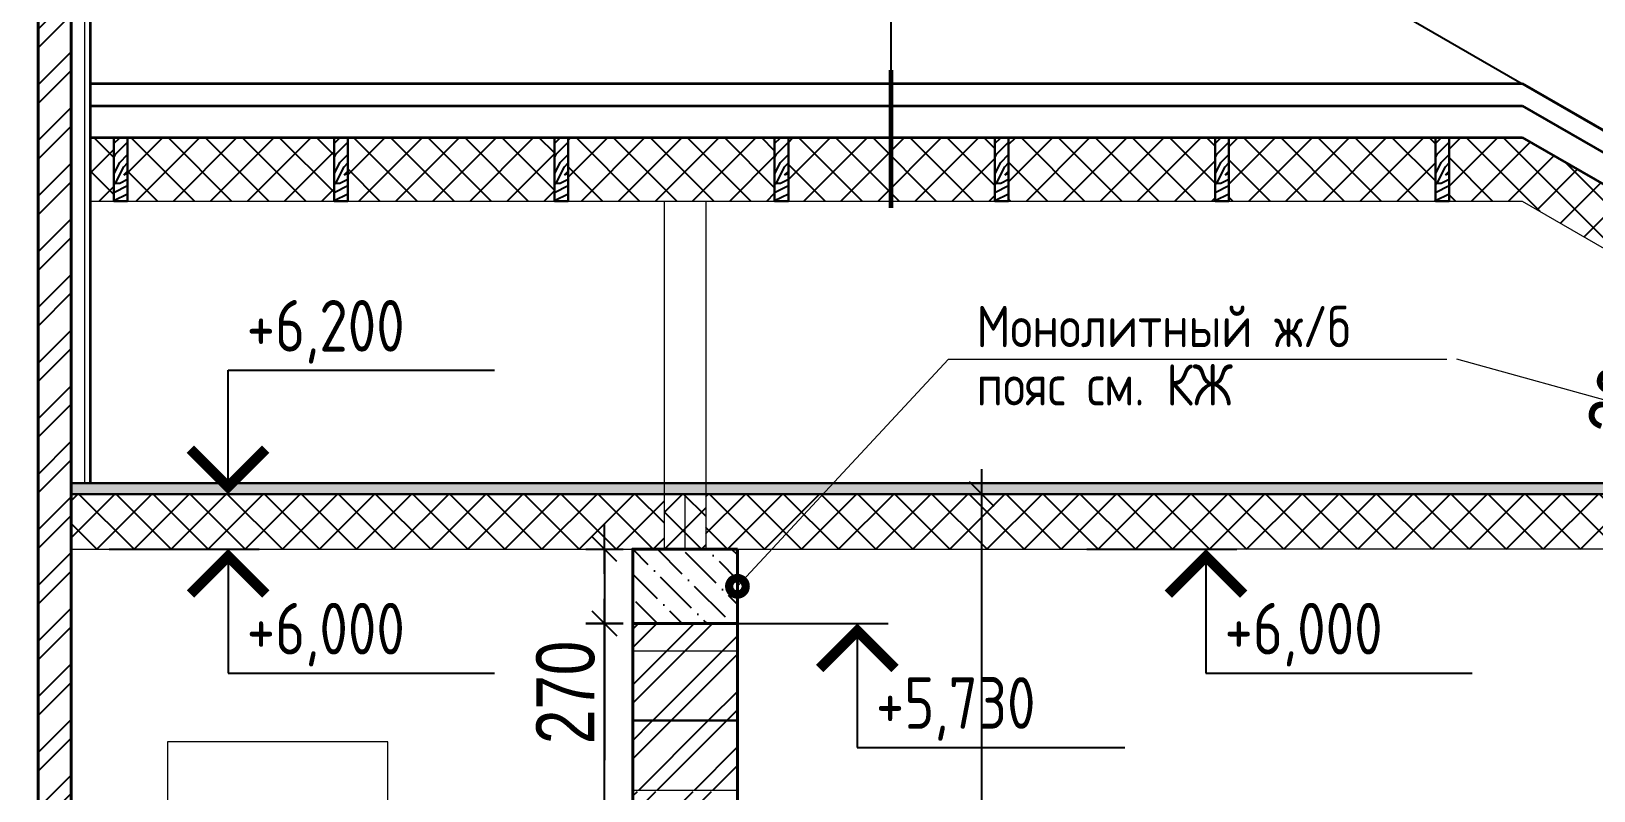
# Model space of a CAD drawing. Extents: x -12289450 to -10763036, y -7834513 to -6150123.
# Drawn here: x -11223507 to -11217832, y -7702598 to -7699840 of the extents above; entities that cross this region are included whole.
import ezdxf

# ---------------------------------------------------------------- set-up
doc = ezdxf.new("R2010")
doc.units = 0
doc.header["$LTSCALE"] = 25
doc.header["$PDMODE"] = 35
doc.layers.get('DefPoints').update_dxf_attribs({"color": 10, "lineweight": 30})
for name, color, linetype in [('005-РАЗМЕРЫ', 252, 'Continuous'), ('008-ШТРИХОВКА', 252, 'Continuous'), ('Крыши', 7, 'Continuous'), ('Примечания', 7, 'Continuous')]:
    doc.layers.add(name, color=color, linetype=linetype)
for name, color, linetype, lineweight in [('text', 1, 'Continuous', 15), ('Лестница', 15, 'Continuous', 13), ('СТЕНЫ', 5, 'Continuous', 40), ('тонк', 7, 'Continuous', 20), ('тонкий', 114, 'Continuous', 20)]:
    doc.layers.add(name, color=color, linetype=linetype, lineweight=lineweight)
doc.styles.add('GOST 2.304', font='cs_gost2304.shx')
doc.styles.add('SIMP701', font='simplex701.shx')
doc.styles.add('TXT0', font='txt', dxfattribs={"width": 0.8})
doc.dimstyles.new('Копия(5) РАЗМЕРЫ', dxfattribs={"dimscale": 30, "dimtxt": 7, "dimasz": 0.15, "dimexe": 0, "dimexo": 0, "dimgap": 1.2, "dimtad": 1, "dimdec": 0, "dimzin": 0, "dimdsep": 46, "dimtxsty": 'TXT0', "dimblk1": 'A8MITTA', "dimblk2": 'A8MITTA', "dimsah": 1, "dimcen": 2, "dimse1": 1, "dimse2": 1, "dimadec": 0, "dimazin": 0, "dimtp": 6, "dimtm": 6, "dimtfac": 1, "dimtdec": 0, "dimtofl": 0, "dimtmove": 0, "dimatfit": 3, "dimldrblk": 'A8MITTA', "dimfxl": 0, "dimtolj": 1, "dimtzin": 0, "dimarcsym": 0})

# ---------------------------------------------------------------- blocks, each defined once
blk = doc.blocks.new('A8MITTA', base_point=(3180, 3140))
for p, q in [((3180, 3155), (3180, 3125)), ((3170, 3130), (3190, 3150)), ((3160, 3140), (3200, 3140))]:
    blk.add_line(p, q)
blk = doc.blocks.new('*D79')
at = {"layer": '005-РАЗМЕРЫ', "color": 0, "lineweight": -2, "ltscale": 4, "transparency": 16777216}
blk.add_line((-11221424.6, -7704516.2), (-11221424.6, -7701995.2), dxfattribs=at)
at = {"layer": 'DefPoints', "color": 0, "ltscale": 4, "transparency": 16777216}
for p in [(-11221424.6, -7701990.7), (-11221321.8, -7701990.7), (-11221322.8, -7704520.7)]:
    blk.add_point(p, dxfattribs=at)
at = {"layer": '005-РАЗМЕРЫ', "color": 0, "lineweight": -2, "ltscale": 4, "transparency": 16777216, "xscale": 4.5, "yscale": 4.5, "zscale": 4.5}
for p, rotation in [((-11221424.6, -7701990.7), 90), ((-11221424.6, -7704520.7), 270)]:
    blk.add_blockref('A8MITTA', p, dxfattribs=dict(at, rotation=rotation))
at = {"layer": '005-РАЗМЕРЫ', "color": 0, "lineweight": 25, "ltscale": 4, "transparency": 16777216, "insert": (-11221565.6, -7703448.8), "char_height": 210, "attachment_point": 5, "rotation": 90, "style": 'TXT0'}
blk.add_mtext('\\A1;2530', dxfattribs=at)
blk = doc.blocks.new('*D69')
at = {"layer": '005-РАЗМЕРЫ', "color": 0, "lineweight": -2, "ltscale": 4, "transparency": 16777216}
for p, q in [((-11221424.6, -7701725.2), (-11221424.6, -7701986.2)), ((-11221424.6, -7701990.7), (-11221424.6, -7702487.2))]:
    blk.add_line(p, q, dxfattribs=at)
at = {"layer": 'DefPoints', "color": 0, "ltscale": 4, "transparency": 16777216}
for p in [(-11221424.6, -7701720.7), (-11221322.8, -7701720.7), (-11221321.8, -7701990.7)]:
    blk.add_point(p, dxfattribs=at)
at = {"layer": '005-РАЗМЕРЫ', "color": 0, "lineweight": -2, "ltscale": 4, "transparency": 16777216, "xscale": 4.5, "yscale": 4.5, "zscale": 4.5}
for p, rotation in [((-11221424.6, -7701720.7), 90), ((-11221424.6, -7701990.7), 270)]:
    blk.add_blockref('A8MITTA', p, dxfattribs=dict(at, rotation=rotation))
at = {"layer": '005-РАЗМЕРЫ', "color": 0, "lineweight": 25, "ltscale": 4, "transparency": 16777216, "insert": (-11221565.6, -7702241.2), "char_height": 210, "attachment_point": 5, "rotation": 90, "style": 'TXT0'}
blk.add_mtext('\\A1;270', dxfattribs=at)
blk = doc.blocks.new('*D77')
at = {"layer": '005-РАЗМЕРЫ', "color": 0, "lineweight": -2, "ltscale": 4, "transparency": 16777216}
blk.add_line((-11220054.4, -7704516.2), (-11220054.4, -7701525.2), dxfattribs=at)
at = {"layer": 'DefPoints', "color": 0, "ltscale": 4, "transparency": 16777216}
for p in [(-11220054.4, -7701520.7), (-11219859.7, -7701520.7), (-11219859.7, -7704520.7)]:
    blk.add_point(p, dxfattribs=at)
at = {"layer": '005-РАЗМЕРЫ', "color": 0, "lineweight": -2, "ltscale": 4, "transparency": 16777216, "xscale": 4.5, "yscale": 4.5, "zscale": 4.5}
for p, rotation in [((-11220054.4, -7701520.7), 90), ((-11220054.4, -7704520.7), 270)]:
    blk.add_blockref('A8MITTA', p, dxfattribs=dict(at, rotation=rotation))
at = {"layer": '005-РАЗМЕРЫ', "color": 0, "lineweight": 25, "ltscale": 4, "transparency": 16777216, "insert": (-11220195.4, -7702963.8), "char_height": 210, "attachment_point": 5, "rotation": 90, "style": 'TXT0'}
blk.add_mtext('\\A1;3000', dxfattribs=at)
blk = doc.blocks.new('*D95')
at = {"layer": '005-РАЗМЕРЫ', "color": 0, "lineweight": -2, "ltscale": 4, "transparency": 16777216}
blk.add_arc((-11216317.9, -7701480.7), 1298.4, 150.1986, 179.8014, dxfattribs=at)
at = {"layer": 'DefPoints', "color": 0, "ltscale": 4, "transparency": 16777216}
for p in [(-11218091.8, -7700456.5), (-11217538, -7701036.6), (-11223361.8, -7701480.7), (-11216931.8, -7701480.7), (-11215902.2, -7701720.7)]:
    blk.add_point(p, dxfattribs=at)
at = {"layer": '005-РАЗМЕРЫ', "color": 0, "lineweight": -2, "ltscale": 4, "transparency": 16777216, "xscale": 4.5, "yscale": 4.5, "zscale": 4.5}
for p, rotation in [((-11217442.4, -7700831.5), 60.09928494313303), ((-11217616.3, -7701480.7), 269.9007150612287)]:
    blk.add_blockref('A8MITTA', p, dxfattribs=dict(at, rotation=rotation))
at = {"layer": '005-РАЗМЕРЫ', "color": 0, "lineweight": 25, "ltscale": 4, "transparency": 16777216, "insert": (-11217717, -7701142.5), "char_height": 210, "attachment_point": 5, "rotation": 76.4106, "style": 'TXT0'}
blk.add_mtext('\\A1;30°', dxfattribs=at)

msp = doc.modelspace()

# ---------------------------------------------------------------- hatches: boundary and pattern name
at = {"layer": '008-ШТРИХОВКА', "lineweight": 25, "ltscale": 4}
h = msp.add_hatch(dxfattribs=at)
h.set_pattern_fill('ANSI32', color=256, scale=15, style=0)
h.set_pattern_definition([(45, (-11223841.81, -7707870.72), (-101.0279, 101.0279), []), (45, (-11223774.46, -7707870.72), (-101.0279, 101.0279), [])])
h.paths.add_polyline_path([(-11223481.8, -7704640.7), (-11223361.8, -7704640.7), (-11223361.8, -7698480.7), (-11223261.8, -7698480.7), (-11223261.8, -7698390.7), (-11223481.8, -7698390.7)])
h.paths.add_polyline_path([(-11223361.8, -7704820.5), (-11223481.8, -7704820.5), (-11223481.8, -7705120.7), (-11223361.8, -7705120.7)])
h.paths.add_polyline_path([(-11223741.8, -7704640.7), (-11223621.8, -7704640.7), (-11223621.8, -7698390.7), (-11223841.8, -7698390.7), (-11223841.8, -7698480.7), (-11223741.8, -7698480.7)])
h.paths.add_polyline_path([(-11223621.8, -7704820.5), (-11223741.8, -7704820.5), (-11223741.8, -7707870.7), (-11223361.8, -7707870.7), (-11223361.8, -7705260.7), (-11223621.8, -7705260.7)])
at = {"layer": '008-ШТРИХОВКА', "ltscale": 4}
h = msp.add_hatch(dxfattribs=at)
h.set_pattern_fill('ANSI37', color=256, scale=30, style=0)
h.set_pattern_definition([(45, (-11226521.82, -7701293.71), (-67.3519, 67.3519), []), (135, (-11226521.82, -7701293.71), (-67.3519, -67.3519), [])])
h.paths.add_polyline_path([(-11225071.8, -7700456.5), (-11224806.8, -7700456.5), (-11224806.8, -7700225.6), (-11225071.8, -7700225.6), (-11226521.8, -7701062.8), (-11226521.8, -7701293.7), (-11226431.8, -7701241.7), (-11226431.8, -7701215.7), (-11226386.7, -7701215.7)])
h.paths.add_polyline_path([(-11224006.8, -7700225.6), (-11224756.8, -7700225.6), (-11224756.8, -7700456.5), (-11224006.8, -7700456.5)])
h.paths.add_polyline_path([(-11223811.8, -7700225.6), (-11223956.8, -7700225.6), (-11223956.8, -7700456.5), (-11223811.8, -7700456.5)])
h.paths.add_polyline_path([(-11223206.8, -7700225.6), (-11223291.8, -7700225.6), (-11223291.8, -7700456.5), (-11223206.8, -7700456.5)])
h.paths.add_polyline_path([(-11222406.8, -7700225.6), (-11223156.8, -7700225.6), (-11223156.8, -7700456.5), (-11222406.8, -7700456.5)])
h.paths.add_polyline_path([(-11221606.8, -7700225.6), (-11222356.8, -7700225.6), (-11222356.8, -7700456.5), (-11221606.8, -7700456.5)])
h.paths.add_polyline_path([(-11220806.8, -7700225.6), (-11221556.8, -7700225.6), (-11221556.8, -7700456.5), (-11220806.8, -7700456.5)])
h.paths.add_polyline_path([(-11220383.6, -7700225.6), (-11220756.8, -7700225.6), (-11220756.8, -7700456.5), (-11220383.6, -7700456.5)])
h.paths.add_polyline_path([(-11220006.8, -7700225.6), (-11220383.6, -7700225.6), (-11220383.6, -7700456.5), (-11220006.8, -7700456.5)])
h.paths.add_polyline_path([(-11219206.8, -7700225.6), (-11219956.8, -7700225.6), (-11219956.8, -7700456.5), (-11219206.8, -7700456.5)])
h.paths.add_polyline_path([(-11218406.8, -7700225.6), (-11219156.8, -7700225.6), (-11219156.8, -7700456.5), (-11218406.8, -7700456.5)])
h.paths.add_polyline_path([(-11218091.8, -7700225.6), (-11218356.8, -7700225.6), (-11218356.8, -7700456.5), (-11218091.8, -7700456.5), (-11216776.9, -7701215.7), (-11216731.8, -7701215.7), (-11216731.8, -7701241.7), (-11216641.8, -7701293.7), (-11216641.8, -7701062.8)])
at = {"layer": '008-ШТРИХОВКА'}
h = msp.add_hatch(dxfattribs=at)
h.set_pattern_fill('WOODFACE', color=251, scale=300, style=0, pattern_type=2)
h.set_pattern_definition([(0, (450999.3, -593091.8), (300, 300), [15, -285]), (90, (451119.3, -592986.8), (-300, 300), [30, -270]), (45, (451059.3, -593016.8), (3e-14, 300), [21.21, -63.63, 21.21, -42.42, 148.5, -127.2940687]), (45, (450984.3, -593106.8), (3e-14, 300), [21.213, -42.426, 21.213, -339.4120686]), (45, (451089.3, -593076.8), (3e-14, 300), [21.213, -403.0510686]), (45, (451119.3, -593091.8), (3e-14, 300), [21.213, -403.0510686]), (45, (451074.3, -593061.8), (3e-14, 300), [21.213, -403.0510686]), (45, (451059.3, -593046.8), (3e-14, 300), [42.426, -381.8380686]), (45, (451134.3, -592821.8), (3e-14, 300), [42.426, -381.8380686]), (45, (451029.3, -593031.8), (3e-14, 300), [84.852, -339.4120686]), (45, (451014.3, -593016.8), (3e-14, 300), [84.852, -339.4120686]), (45, (451209.3, -592926.8), (3e-14, 300), [84.852, -339.4120686]), (45, (450999.3, -592986.8), (3e-14, 300), [63.6396, -360.6244686]), (45, (450939.3, -592941.8), (3e-14, 300), [63.6396, -360.6244686]), (45, (450969.3, -592971.8), (3e-14, 300), [63.6396, -360.6244686]), (45, (451164.3, -592881.8), (3e-14, 300), [106.06602, -318.1980486]), (45, (451134.3, -592866.8), (3e-14, 300), [106.06602, -318.1980486]), (45, (451164.3, -592941.8), (3e-14, 300), [148.492424, -275.7716445]), (26.5650512, (451029.29, -593061.81), (300, 1e-07), [33.541017, -637.279374]), (26.5650512, (451089.29, -592971.81), (300, 1e-07), [33.541017, -637.279374]), (26.5650512, (451074.29, -593001.81), (300, 1e-07), [33.541017, -637.279374]), (26.5650512, (451014.29, -593091.81), (300, 1e-07), [67.08204, -603.738353]), (26.5650512, (451074.29, -592956.81), (300, 1e-07), [100.623059, -570.197334]), (26.5650512, (451044.29, -592941.81), (300, 1e-07), [134.1640785, -536.6563146]), (26.5650512, (451014.29, -592926.81), (300, 1e-07), [134.1640785, -536.6563146]), (26.5650512, (450969.29, -592836.81), (300, 1e-07), [134.1640785, -536.6563146]), (26.5650512, (450969.29, -592866.81), (300, 1e-07), [167.7051, -503.115293]), (26.5650512, (450984.29, -592896.81), (300, 1e-07), [167.7051, -503.115293]), (63.4349488, (451089.29, -593016.81), (2e-08, 300), [33.541017, -637.279374]), (63.4349488, (451044.29, -593046.81), (2e-08, 300), [33.541017, -637.279374]), (63.4349488, (450999.29, -593091.81), (2e-08, 300), [67.08204, -603.738353]), (63.4349488, (451089.29, -593046.81), (2e-08, 300), [67.08204, -603.738353]), (63.4349488, (450969.29, -593106.81), (2e-08, 300), [100.623059, -570.197334]), (63.4349488, (450939.29, -593106.81), (2e-08, 300), [134.1640785, -536.6563146]), (63.4349488, (451209.29, -593091.81), (2e-08, 300), [134.1640785, -536.6563146]), (63.4349488, (451104.29, -593061.81), (2e-08, 300), [134.1640785, -536.6563146]), (63.4349488, (451164.29, -593091.81), (2e-08, 300), [167.7051, -503.115293]), (63.4349488, (451134.29, -593076.81), (2e-08, 300), [167.7051, -503.115293])])
h.paths.add_polyline_path([(-11223156.8, -7700456.5), (-11223156.8, -7700225.6), (-11223206.8, -7700225.6), (-11223206.8, -7700456.5)])
h = msp.add_hatch(dxfattribs=at)
h.set_pattern_fill('WOODFACE', color=251, scale=300, style=0, pattern_type=2)
h.set_pattern_definition([(0, (451799.3, -593091.8), (300, 300), [15, -285]), (90, (451919.3, -592986.8), (-300, 300), [30, -270]), (45, (451859.3, -593016.8), (3e-14, 300), [21.21, -63.63, 21.21, -42.42, 148.5, -127.2940687]), (45, (451784.3, -593106.8), (3e-14, 300), [21.213, -42.426, 21.213, -339.4120686]), (45, (451889.3, -593076.8), (3e-14, 300), [21.213, -403.0510686]), (45, (451919.3, -593091.8), (3e-14, 300), [21.213, -403.0510686]), (45, (451874.3, -593061.8), (3e-14, 300), [21.213, -403.0510686]), (45, (451859.3, -593046.8), (3e-14, 300), [42.426, -381.8380686]), (45, (451934.3, -592821.8), (3e-14, 300), [42.426, -381.8380686]), (45, (451829.3, -593031.8), (3e-14, 300), [84.852, -339.4120686]), (45, (451814.3, -593016.8), (3e-14, 300), [84.852, -339.4120686]), (45, (452009.3, -592926.8), (3e-14, 300), [84.852, -339.4120686]), (45, (451799.3, -592986.8), (3e-14, 300), [63.6396, -360.6244686]), (45, (451739.3, -592941.8), (3e-14, 300), [63.6396, -360.6244686]), (45, (451769.3, -592971.8), (3e-14, 300), [63.6396, -360.6244686]), (45, (451964.3, -592881.8), (3e-14, 300), [106.06602, -318.1980486]), (45, (451934.3, -592866.8), (3e-14, 300), [106.06602, -318.1980486]), (45, (451964.3, -592941.8), (3e-14, 300), [148.492424, -275.7716445]), (26.5650512, (451829.29, -593061.81), (300, 1e-07), [33.541017, -637.279374]), (26.5650512, (451889.29, -592971.81), (300, 1e-07), [33.541017, -637.279374]), (26.5650512, (451874.29, -593001.81), (300, 1e-07), [33.541017, -637.279374]), (26.5650512, (451814.29, -593091.81), (300, 1e-07), [67.08204, -603.738353]), (26.5650512, (451874.29, -592956.81), (300, 1e-07), [100.623059, -570.197334]), (26.5650512, (451844.29, -592941.81), (300, 1e-07), [134.1640785, -536.6563146]), (26.5650512, (451814.29, -592926.81), (300, 1e-07), [134.1640785, -536.6563146]), (26.5650512, (451769.29, -592836.81), (300, 1e-07), [134.1640785, -536.6563146]), (26.5650512, (451769.29, -592866.81), (300, 1e-07), [167.7051, -503.115293]), (26.5650512, (451784.29, -592896.81), (300, 1e-07), [167.7051, -503.115293]), (63.4349488, (451889.29, -593016.81), (2e-08, 300), [33.541017, -637.279374]), (63.4349488, (451844.29, -593046.81), (2e-08, 300), [33.541017, -637.279374]), (63.4349488, (451799.29, -593091.81), (2e-08, 300), [67.08204, -603.738353]), (63.4349488, (451889.29, -593046.81), (2e-08, 300), [67.08204, -603.738353]), (63.4349488, (451769.29, -593106.81), (2e-08, 300), [100.623059, -570.197334]), (63.4349488, (451739.29, -593106.81), (2e-08, 300), [134.1640785, -536.6563146]), (63.4349488, (452009.29, -593091.81), (2e-08, 300), [134.1640785, -536.6563146]), (63.4349488, (451904.29, -593061.81), (2e-08, 300), [134.1640785, -536.6563146]), (63.4349488, (451964.29, -593091.81), (2e-08, 300), [167.7051, -503.115293]), (63.4349488, (451934.29, -593076.81), (2e-08, 300), [167.7051, -503.115293])])
h.paths.add_polyline_path([(-11222356.8, -7700456.5), (-11222356.8, -7700225.6), (-11222406.8, -7700225.6), (-11222406.8, -7700456.5)])
h = msp.add_hatch(dxfattribs=at)
h.set_pattern_fill('WOODFACE', color=251, scale=300, style=0, pattern_type=2)
h.set_pattern_definition([(0, (452599.3, -593091.8), (300, 300), [15, -285]), (90, (452719.3, -592986.8), (-300, 300), [30, -270]), (45, (452659.3, -593016.8), (3e-14, 300), [21.21, -63.63, 21.21, -42.42, 148.5, -127.2940687]), (45, (452584.3, -593106.8), (3e-14, 300), [21.213, -42.426, 21.213, -339.4120686]), (45, (452689.3, -593076.8), (3e-14, 300), [21.213, -403.0510686]), (45, (452719.3, -593091.8), (3e-14, 300), [21.213, -403.0510686]), (45, (452674.3, -593061.8), (3e-14, 300), [21.213, -403.0510686]), (45, (452659.3, -593046.8), (3e-14, 300), [42.426, -381.8380686]), (45, (452734.3, -592821.8), (3e-14, 300), [42.426, -381.8380686]), (45, (452629.3, -593031.8), (3e-14, 300), [84.852, -339.4120686]), (45, (452614.3, -593016.8), (3e-14, 300), [84.852, -339.4120686]), (45, (452809.3, -592926.8), (3e-14, 300), [84.852, -339.4120686]), (45, (452599.3, -592986.8), (3e-14, 300), [63.6396, -360.6244686]), (45, (452539.3, -592941.8), (3e-14, 300), [63.6396, -360.6244686]), (45, (452569.3, -592971.8), (3e-14, 300), [63.6396, -360.6244686]), (45, (452764.3, -592881.8), (3e-14, 300), [106.06602, -318.1980486]), (45, (452734.3, -592866.8), (3e-14, 300), [106.06602, -318.1980486]), (45, (452764.3, -592941.8), (3e-14, 300), [148.492424, -275.7716445]), (26.5650512, (452629.29, -593061.81), (300, 1e-07), [33.541017, -637.279374]), (26.5650512, (452689.29, -592971.81), (300, 1e-07), [33.541017, -637.279374]), (26.5650512, (452674.29, -593001.81), (300, 1e-07), [33.541017, -637.279374]), (26.5650512, (452614.29, -593091.81), (300, 1e-07), [67.08204, -603.738353]), (26.5650512, (452674.29, -592956.81), (300, 1e-07), [100.623059, -570.197334]), (26.5650512, (452644.29, -592941.81), (300, 1e-07), [134.1640785, -536.6563146]), (26.5650512, (452614.29, -592926.81), (300, 1e-07), [134.1640785, -536.6563146]), (26.5650512, (452569.29, -592836.81), (300, 1e-07), [134.1640785, -536.6563146]), (26.5650512, (452569.29, -592866.81), (300, 1e-07), [167.7051, -503.115293]), (26.5650512, (452584.29, -592896.81), (300, 1e-07), [167.7051, -503.115293]), (63.4349488, (452689.29, -593016.81), (2e-08, 300), [33.541017, -637.279374]), (63.4349488, (452644.29, -593046.81), (2e-08, 300), [33.541017, -637.279374]), (63.4349488, (452599.29, -593091.81), (2e-08, 300), [67.08204, -603.738353]), (63.4349488, (452689.29, -593046.81), (2e-08, 300), [67.08204, -603.738353]), (63.4349488, (452569.29, -593106.81), (2e-08, 300), [100.623059, -570.197334]), (63.4349488, (452539.29, -593106.81), (2e-08, 300), [134.1640785, -536.6563146]), (63.4349488, (452809.29, -593091.81), (2e-08, 300), [134.1640785, -536.6563146]), (63.4349488, (452704.29, -593061.81), (2e-08, 300), [134.1640785, -536.6563146]), (63.4349488, (452764.29, -593091.81), (2e-08, 300), [167.7051, -503.115293]), (63.4349488, (452734.29, -593076.81), (2e-08, 300), [167.7051, -503.115293])])
h.paths.add_polyline_path([(-11221556.8, -7700456.5), (-11221556.8, -7700225.6), (-11221606.8, -7700225.6), (-11221606.8, -7700456.5)])
h = msp.add_hatch(dxfattribs=at)
h.set_pattern_fill('WOODFACE', color=251, scale=300, style=0, pattern_type=2)
h.set_pattern_definition([(0, (453399.3, -593091.8), (300, 300), [15, -285]), (90, (453519.3, -592986.8), (-300, 300), [30, -270]), (45, (453459.3, -593016.8), (3e-14, 300), [21.21, -63.63, 21.21, -42.42, 148.5, -127.2940687]), (45, (453384.3, -593106.8), (3e-14, 300), [21.213, -42.426, 21.213, -339.4120686]), (45, (453489.3, -593076.8), (3e-14, 300), [21.213, -403.0510686]), (45, (453519.3, -593091.8), (3e-14, 300), [21.213, -403.0510686]), (45, (453474.3, -593061.8), (3e-14, 300), [21.213, -403.0510686]), (45, (453459.3, -593046.8), (3e-14, 300), [42.426, -381.8380686]), (45, (453534.3, -592821.8), (3e-14, 300), [42.426, -381.8380686]), (45, (453429.3, -593031.8), (3e-14, 300), [84.852, -339.4120686]), (45, (453414.3, -593016.8), (3e-14, 300), [84.852, -339.4120686]), (45, (453609.3, -592926.8), (3e-14, 300), [84.852, -339.4120686]), (45, (453399.3, -592986.8), (3e-14, 300), [63.6396, -360.6244686]), (45, (453339.3, -592941.8), (3e-14, 300), [63.6396, -360.6244686]), (45, (453369.3, -592971.8), (3e-14, 300), [63.6396, -360.6244686]), (45, (453564.3, -592881.8), (3e-14, 300), [106.06602, -318.1980486]), (45, (453534.3, -592866.8), (3e-14, 300), [106.06602, -318.1980486]), (45, (453564.3, -592941.8), (3e-14, 300), [148.492424, -275.7716445]), (26.5650512, (453429.29, -593061.81), (300, 1e-07), [33.541017, -637.279374]), (26.5650512, (453489.29, -592971.81), (300, 1e-07), [33.541017, -637.279374]), (26.5650512, (453474.29, -593001.81), (300, 1e-07), [33.541017, -637.279374]), (26.5650512, (453414.29, -593091.81), (300, 1e-07), [67.08204, -603.738353]), (26.5650512, (453474.29, -592956.81), (300, 1e-07), [100.623059, -570.197334]), (26.5650512, (453444.29, -592941.81), (300, 1e-07), [134.1640785, -536.6563146]), (26.5650512, (453414.29, -592926.81), (300, 1e-07), [134.1640785, -536.6563146]), (26.5650512, (453369.29, -592836.81), (300, 1e-07), [134.1640785, -536.6563146]), (26.5650512, (453369.29, -592866.81), (300, 1e-07), [167.7051, -503.115293]), (26.5650512, (453384.29, -592896.81), (300, 1e-07), [167.7051, -503.115293]), (63.4349488, (453489.29, -593016.81), (2e-08, 300), [33.541017, -637.279374]), (63.4349488, (453444.29, -593046.81), (2e-08, 300), [33.541017, -637.279374]), (63.4349488, (453399.29, -593091.81), (2e-08, 300), [67.08204, -603.738353]), (63.4349488, (453489.29, -593046.81), (2e-08, 300), [67.08204, -603.738353]), (63.4349488, (453369.29, -593106.81), (2e-08, 300), [100.623059, -570.197334]), (63.4349488, (453339.29, -593106.81), (2e-08, 300), [134.1640785, -536.6563146]), (63.4349488, (453609.29, -593091.81), (2e-08, 300), [134.1640785, -536.6563146]), (63.4349488, (453504.29, -593061.81), (2e-08, 300), [134.1640785, -536.6563146]), (63.4349488, (453564.29, -593091.81), (2e-08, 300), [167.7051, -503.115293]), (63.4349488, (453534.29, -593076.81), (2e-08, 300), [167.7051, -503.115293])])
h.paths.add_polyline_path([(-11220756.8, -7700456.5), (-11220756.8, -7700225.6), (-11220806.8, -7700225.6), (-11220806.8, -7700456.5)])
h = msp.add_hatch(dxfattribs=at)
h.set_pattern_fill('WOODFACE', color=251, scale=300, style=0, pattern_type=2)
h.set_pattern_definition([(0, (454199.3, -593091.8), (300, 300), [15, -285]), (90, (454319.3, -592986.8), (-300, 300), [30, -270]), (45, (454259.3, -593016.8), (3e-14, 300), [21.21, -63.63, 21.21, -42.42, 148.5, -127.2940687]), (45, (454184.3, -593106.8), (3e-14, 300), [21.213, -42.426, 21.213, -339.4120686]), (45, (454289.3, -593076.8), (3e-14, 300), [21.213, -403.0510686]), (45, (454319.3, -593091.8), (3e-14, 300), [21.213, -403.0510686]), (45, (454274.3, -593061.8), (3e-14, 300), [21.213, -403.0510686]), (45, (454259.3, -593046.8), (3e-14, 300), [42.426, -381.8380686]), (45, (454334.3, -592821.8), (3e-14, 300), [42.426, -381.8380686]), (45, (454229.3, -593031.8), (3e-14, 300), [84.852, -339.4120686]), (45, (454214.3, -593016.8), (3e-14, 300), [84.852, -339.4120686]), (45, (454409.3, -592926.8), (3e-14, 300), [84.852, -339.4120686]), (45, (454199.3, -592986.8), (3e-14, 300), [63.6396, -360.6244686]), (45, (454139.3, -592941.8), (3e-14, 300), [63.6396, -360.6244686]), (45, (454169.3, -592971.8), (3e-14, 300), [63.6396, -360.6244686]), (45, (454364.3, -592881.8), (3e-14, 300), [106.06602, -318.1980486]), (45, (454334.3, -592866.8), (3e-14, 300), [106.06602, -318.1980486]), (45, (454364.3, -592941.8), (3e-14, 300), [148.492424, -275.7716445]), (26.5650512, (454229.29, -593061.81), (300, 1e-07), [33.541017, -637.279374]), (26.5650512, (454289.29, -592971.81), (300, 1e-07), [33.541017, -637.279374]), (26.5650512, (454274.29, -593001.81), (300, 1e-07), [33.541017, -637.279374]), (26.5650512, (454214.29, -593091.81), (300, 1e-07), [67.08204, -603.738353]), (26.5650512, (454274.29, -592956.81), (300, 1e-07), [100.623059, -570.197334]), (26.5650512, (454244.29, -592941.81), (300, 1e-07), [134.1640785, -536.6563146]), (26.5650512, (454214.29, -592926.81), (300, 1e-07), [134.1640785, -536.6563146]), (26.5650512, (454169.29, -592836.81), (300, 1e-07), [134.1640785, -536.6563146]), (26.5650512, (454169.29, -592866.81), (300, 1e-07), [167.7051, -503.115293]), (26.5650512, (454184.29, -592896.81), (300, 1e-07), [167.7051, -503.115293]), (63.4349488, (454289.29, -593016.81), (2e-08, 300), [33.541017, -637.279374]), (63.4349488, (454244.29, -593046.81), (2e-08, 300), [33.541017, -637.279374]), (63.4349488, (454199.29, -593091.81), (2e-08, 300), [67.08204, -603.738353]), (63.4349488, (454289.29, -593046.81), (2e-08, 300), [67.08204, -603.738353]), (63.4349488, (454169.29, -593106.81), (2e-08, 300), [100.623059, -570.197334]), (63.4349488, (454139.29, -593106.81), (2e-08, 300), [134.1640785, -536.6563146]), (63.4349488, (454409.29, -593091.81), (2e-08, 300), [134.1640785, -536.6563146]), (63.4349488, (454304.29, -593061.81), (2e-08, 300), [134.1640785, -536.6563146]), (63.4349488, (454364.29, -593091.81), (2e-08, 300), [167.7051, -503.115293]), (63.4349488, (454334.29, -593076.81), (2e-08, 300), [167.7051, -503.115293])])
h.paths.add_polyline_path([(-11219956.8, -7700456.5), (-11219956.8, -7700225.6), (-11220006.8, -7700225.6), (-11220006.8, -7700456.5)])
h = msp.add_hatch(dxfattribs=at)
h.set_pattern_fill('WOODFACE', color=251, scale=300, style=0, pattern_type=2)
h.set_pattern_definition([(0, (454999.3, -593091.8), (300, 300), [15, -285]), (90, (455119.3, -592986.8), (-300, 300), [30, -270]), (45, (455059.3, -593016.8), (3e-14, 300), [21.21, -63.63, 21.21, -42.42, 148.5, -127.2940687]), (45, (454984.3, -593106.8), (3e-14, 300), [21.213, -42.426, 21.213, -339.4120686]), (45, (455089.3, -593076.8), (3e-14, 300), [21.213, -403.0510686]), (45, (455119.3, -593091.8), (3e-14, 300), [21.213, -403.0510686]), (45, (455074.3, -593061.8), (3e-14, 300), [21.213, -403.0510686]), (45, (455059.3, -593046.8), (3e-14, 300), [42.426, -381.8380686]), (45, (455134.3, -592821.8), (3e-14, 300), [42.426, -381.8380686]), (45, (455029.3, -593031.8), (3e-14, 300), [84.852, -339.4120686]), (45, (455014.3, -593016.8), (3e-14, 300), [84.852, -339.4120686]), (45, (455209.3, -592926.8), (3e-14, 300), [84.852, -339.4120686]), (45, (454999.3, -592986.8), (3e-14, 300), [63.6396, -360.6244686]), (45, (454939.3, -592941.8), (3e-14, 300), [63.6396, -360.6244686]), (45, (454969.3, -592971.8), (3e-14, 300), [63.6396, -360.6244686]), (45, (455164.3, -592881.8), (3e-14, 300), [106.06602, -318.1980486]), (45, (455134.3, -592866.8), (3e-14, 300), [106.06602, -318.1980486]), (45, (455164.3, -592941.8), (3e-14, 300), [148.492424, -275.7716445]), (26.5650512, (455029.29, -593061.81), (300, 1e-07), [33.541017, -637.279374]), (26.5650512, (455089.29, -592971.81), (300, 1e-07), [33.541017, -637.279374]), (26.5650512, (455074.29, -593001.81), (300, 1e-07), [33.541017, -637.279374]), (26.5650512, (455014.29, -593091.81), (300, 1e-07), [67.08204, -603.738353]), (26.5650512, (455074.29, -592956.81), (300, 1e-07), [100.623059, -570.197334]), (26.5650512, (455044.29, -592941.81), (300, 1e-07), [134.1640785, -536.6563146]), (26.5650512, (455014.29, -592926.81), (300, 1e-07), [134.1640785, -536.6563146]), (26.5650512, (454969.29, -592836.81), (300, 1e-07), [134.1640785, -536.6563146]), (26.5650512, (454969.29, -592866.81), (300, 1e-07), [167.7051, -503.115293]), (26.5650512, (454984.29, -592896.81), (300, 1e-07), [167.7051, -503.115293]), (63.4349488, (455089.29, -593016.81), (2e-08, 300), [33.541017, -637.279374]), (63.4349488, (455044.29, -593046.81), (2e-08, 300), [33.541017, -637.279374]), (63.4349488, (454999.29, -593091.81), (2e-08, 300), [67.08204, -603.738353]), (63.4349488, (455089.29, -593046.81), (2e-08, 300), [67.08204, -603.738353]), (63.4349488, (454969.29, -593106.81), (2e-08, 300), [100.623059, -570.197334]), (63.4349488, (454939.29, -593106.81), (2e-08, 300), [134.1640785, -536.6563146]), (63.4349488, (455209.29, -593091.81), (2e-08, 300), [134.1640785, -536.6563146]), (63.4349488, (455104.29, -593061.81), (2e-08, 300), [134.1640785, -536.6563146]), (63.4349488, (455164.29, -593091.81), (2e-08, 300), [167.7051, -503.115293]), (63.4349488, (455134.29, -593076.81), (2e-08, 300), [167.7051, -503.115293])])
h.paths.add_polyline_path([(-11219156.8, -7700456.5), (-11219156.8, -7700225.6), (-11219206.8, -7700225.6), (-11219206.8, -7700456.5)])
h = msp.add_hatch(dxfattribs=at)
h.set_pattern_fill('WOODFACE', color=251, scale=300, style=0, pattern_type=2)
h.set_pattern_definition([(0, (455799.3, -593091.8), (300, 300), [15, -285]), (90, (455919.3, -592986.8), (-300, 300), [30, -270]), (45, (455859.3, -593016.8), (3e-14, 300), [21.21, -63.63, 21.21, -42.42, 148.5, -127.2940687]), (45, (455784.3, -593106.8), (3e-14, 300), [21.213, -42.426, 21.213, -339.4120686]), (45, (455889.3, -593076.8), (3e-14, 300), [21.213, -403.0510686]), (45, (455919.3, -593091.8), (3e-14, 300), [21.213, -403.0510686]), (45, (455874.3, -593061.8), (3e-14, 300), [21.213, -403.0510686]), (45, (455859.3, -593046.8), (3e-14, 300), [42.426, -381.8380686]), (45, (455934.3, -592821.8), (3e-14, 300), [42.426, -381.8380686]), (45, (455829.3, -593031.8), (3e-14, 300), [84.852, -339.4120686]), (45, (455814.3, -593016.8), (3e-14, 300), [84.852, -339.4120686]), (45, (456009.3, -592926.8), (3e-14, 300), [84.852, -339.4120686]), (45, (455799.3, -592986.8), (3e-14, 300), [63.6396, -360.6244686]), (45, (455739.3, -592941.8), (3e-14, 300), [63.6396, -360.6244686]), (45, (455769.3, -592971.8), (3e-14, 300), [63.6396, -360.6244686]), (45, (455964.3, -592881.8), (3e-14, 300), [106.06602, -318.1980486]), (45, (455934.3, -592866.8), (3e-14, 300), [106.06602, -318.1980486]), (45, (455964.3, -592941.8), (3e-14, 300), [148.492424, -275.7716445]), (26.5650512, (455829.29, -593061.81), (300, 1e-07), [33.541017, -637.279374]), (26.5650512, (455889.29, -592971.81), (300, 1e-07), [33.541017, -637.279374]), (26.5650512, (455874.29, -593001.81), (300, 1e-07), [33.541017, -637.279374]), (26.5650512, (455814.29, -593091.81), (300, 1e-07), [67.08204, -603.738353]), (26.5650512, (455874.29, -592956.81), (300, 1e-07), [100.623059, -570.197334]), (26.5650512, (455844.29, -592941.81), (300, 1e-07), [134.1640785, -536.6563146]), (26.5650512, (455814.29, -592926.81), (300, 1e-07), [134.1640785, -536.6563146]), (26.5650512, (455769.29, -592836.81), (300, 1e-07), [134.1640785, -536.6563146]), (26.5650512, (455769.29, -592866.81), (300, 1e-07), [167.7051, -503.115293]), (26.5650512, (455784.29, -592896.81), (300, 1e-07), [167.7051, -503.115293]), (63.4349488, (455889.29, -593016.81), (2e-08, 300), [33.541017, -637.279374]), (63.4349488, (455844.29, -593046.81), (2e-08, 300), [33.541017, -637.279374]), (63.4349488, (455799.29, -593091.81), (2e-08, 300), [67.08204, -603.738353]), (63.4349488, (455889.29, -593046.81), (2e-08, 300), [67.08204, -603.738353]), (63.4349488, (455769.29, -593106.81), (2e-08, 300), [100.623059, -570.197334]), (63.4349488, (455739.29, -593106.81), (2e-08, 300), [134.1640785, -536.6563146]), (63.4349488, (456009.29, -593091.81), (2e-08, 300), [134.1640785, -536.6563146]), (63.4349488, (455904.29, -593061.81), (2e-08, 300), [134.1640785, -536.6563146]), (63.4349488, (455964.29, -593091.81), (2e-08, 300), [167.7051, -503.115293]), (63.4349488, (455934.29, -593076.81), (2e-08, 300), [167.7051, -503.115293])])
h.paths.add_polyline_path([(-11218356.8, -7700456.5), (-11218356.8, -7700225.6), (-11218406.8, -7700225.6), (-11218406.8, -7700456.5)])
h = msp.add_hatch(dxfattribs=at)
h.set_pattern_fill('WOODFACE', color=251, scale=300, style=0, pattern_type=2)
h.set_pattern_definition([(0, (-11226170.7, -7701705.72), (300, 300), [15, -285]), (90, (-11226050.7, -7701600.72), (-300, 300), [30, -270]), (45, (-11226110.7, -7701630.72), (3e-14, 300), [21.21, -63.63, 21.21, -42.42, 148.5, -127.294]), (45, (-11226185.7, -7701720.72), (3e-14, 300), [21.213, -42.426, 21.213, -339.412]), (45, (-11226080.7, -7701690.72), (3e-14, 300), [21.213, -403.051]), (45, (-11226050.7, -7701705.72), (3e-14, 300), [21.213, -403.051]), (45, (-11226095.7, -7701675.72), (3e-14, 300), [21.213, -403.051]), (45, (-11226110.7, -7701660.72), (3e-14, 300), [42.426, -381.838]), (45, (-11226035.7, -7701435.72), (3e-14, 300), [42.426, -381.838]), (45, (-11226140.7, -7701645.72), (3e-14, 300), [84.852, -339.412]), (45, (-11226155.7, -7701630.72), (3e-14, 300), [84.852, -339.412]), (45, (-11225960.7, -7701540.72), (3e-14, 300), [84.852, -339.412]), (45, (-11226170.7, -7701600.72), (3e-14, 300), [63.64, -360.6245]), (45, (-11226230.7, -7701555.72), (3e-14, 300), [63.64, -360.6245]), (45, (-11226200.7, -7701585.72), (3e-14, 300), [63.64, -360.6245]), (45, (-11226005.7, -7701495.72), (3e-14, 300), [106.066, -318.198]), (45, (-11226035.7, -7701480.72), (3e-14, 300), [106.066, -318.198]), (45, (-11226005.7, -7701555.72), (3e-14, 300), [148.492, -275.772]), (26.565, (-11226140.7, -7701675.72), (300, 1e-07), [33.541, -637.279]), (26.565, (-11226080.7, -7701585.72), (300, 1e-07), [33.541, -637.279]), (26.565, (-11226095.7, -7701615.72), (300, 1e-07), [33.541, -637.279]), (26.565, (-11226155.7, -7701705.72), (300, 1e-07), [67.082, -603.738]), (26.565, (-11226095.7, -7701570.72), (300, 1e-07), [100.623, -570.197]), (26.565, (-11226125.7, -7701555.72), (300, 1e-07), [134.164, -536.656]), (26.565, (-11226155.7, -7701540.72), (300, 1e-07), [134.164, -536.656]), (26.565, (-11226200.7, -7701450.72), (300, 1e-07), [134.164, -536.656]), (26.565, (-11226200.7, -7701480.72), (300, 1e-07), [167.705, -503.115]), (26.565, (-11226185.7, -7701510.72), (300, 1e-07), [167.705, -503.115]), (63.435, (-11226080.7, -7701630.72), (2e-08, 300), [33.541, -637.279]), (63.435, (-11226125.7, -7701660.72), (2e-08, 300), [33.541, -637.279]), (63.435, (-11226170.7, -7701705.72), (2e-08, 300), [67.082, -603.738]), (63.435, (-11226080.7, -7701660.72), (2e-08, 300), [67.082, -603.738]), (63.435, (-11226200.7, -7701720.72), (2e-08, 300), [100.623, -570.197]), (63.435, (-11226230.7, -7701720.72), (2e-08, 300), [134.164, -536.656]), (63.435, (-11225960.7, -7701705.72), (2e-08, 300), [134.164, -536.656]), (63.435, (-11226065.7, -7701675.72), (2e-08, 300), [134.164, -536.656]), (63.435, (-11226005.7, -7701705.72), (2e-08, 300), [167.705, -503.115]), (63.435, (-11226035.7, -7701690.72), (2e-08, 300), [167.705, -503.115])])
h.paths.add_polyline_path([(-11221361.8, -7701520.9), (-11221411.8, -7701520.9), (-11221419.7, -7701520.7), (-11221369.7, -7701520.7)], flags=16)
h.paths.add_polyline_path([(-11223741.8, -7701520.9), (-11223741.8, -7701480.7), (-11226230.7, -7701480.7), (-11226230.7, -7701520.9)])
h.paths.add_polyline_path([(-11223361.8, -7701480.7), (-11223361.8, -7701520.9), (-11216931.8, -7701520.9), (-11216931.8, -7701480.8)])
at = {"layer": '008-ШТРИХОВКА', "ltscale": 4}
h = msp.add_hatch(dxfattribs=at)
h.set_pattern_fill('ANSI37', color=256, scale=30, style=0)
h.set_pattern_definition([(45, (-11226231.81, -7701720.72), (-67.3519, 67.3519), []), (135, (-11226231.81, -7701720.72), (-67.3519, -67.3519), [])])
h.paths.add_polyline_path([(-11223741.8, -7701520.7), (-11226231.8, -7701520.7), (-11226231.8, -7701720.7), (-11223741.8, -7701720.7)])
h.paths.add_polyline_path([(-11221206.8, -7701520.7), (-11223361.8, -7701520.7), (-11223361.8, -7701720.7), (-11221321.8, -7701720.7), (-11221321.8, -7701720.7), (-11221206.8, -7701720.7)])
h.paths.add_polyline_path([(-11216931.8, -7701520.7), (-11221056.8, -7701520.7), (-11221056.8, -7701720.7), (-11220941.8, -7701720.7), (-11220941.8, -7701720.7), (-11219631.8, -7701720.7), (-11216931.8, -7701720.7)])
h = msp.add_hatch(dxfattribs=at)
h.set_pattern_fill('ANSI37', color=256, scale=30, style=0)
h.set_pattern_definition([(45, (-11221206.81, -7701720.72), (-67.352, 67.352), []), (135, (-11221206.81, -7701720.72), (-67.352, -67.352), [])])
h.paths.add_polyline_path([(-11221206.8, -7701720.7), (-11221131.8, -7701720.7), (-11221131.8, -7701520.7), (-11221206.8, -7701520.7)])
h.paths.add_polyline_path([(-11221131.8, -7701720.7), (-11221056.8, -7701720.7), (-11221056.8, -7701520.7), (-11221131.8, -7701520.7)])
h = msp.add_hatch(dxfattribs=at)
h.set_pattern_fill('ANSI36', color=256, scale=20, angle=90, style=0)
h.set_pattern_definition([(135, (-11221321.82, -7701990.723), (-123.4785, 33.676), [158.75, -31.75, 0, -31.75])])
h.paths.add_polyline_path([(-11220941.8, -7701720.7), (-11220941.8, -7701990.7), (-11221321.8, -7701990.7), (-11221321.8, -7701720.7)])
at = {"layer": '008-ШТРИХОВКА', "lineweight": 25, "ltscale": 4}
h = msp.add_hatch(dxfattribs=at)
h.set_pattern_fill('ANSI32', color=256, scale=15, style=0)
h.set_pattern_definition([(45, (-11221321.81, -7707870.72), (-101.028, 101.028), []), (45, (-11221254.46, -7707870.72), (-101.028, 101.028), [])])
h.paths.add_polyline_path([(-11220941.8, -7702090.7), (-11220941.8, -7701990.7), (-11221321.8, -7701990.7), (-11221321.8, -7702090.7)])
h.paths.add_polyline_path([(-11220941.8, -7702340.7), (-11220941.8, -7702090.7), (-11221321.8, -7702090.7), (-11221321.8, -7702340.7)])
h.paths.add_polyline_path([(-11220941.8, -7702595.7), (-11220941.8, -7702345.7), (-11221321.8, -7702345.7), (-11221321.8, -7702595.7)])
h.paths.add_polyline_path([(-11220941.8, -7702850.7), (-11220941.8, -7702600.7), (-11221321.8, -7702600.7), (-11221321.8, -7702850.7)])
h.paths.add_polyline_path([(-11221321.8, -7702855.7), (-11221321.8, -7703105.7), (-11220941.8, -7703105.7), (-11220941.8, -7702855.7)])
h.paths.add_polyline_path([(-11220941.8, -7703360.7), (-11220941.8, -7703110.7), (-11221321.8, -7703110.7), (-11221321.8, -7703360.7)])
h.paths.add_polyline_path([(-11220941.8, -7703615.7), (-11220941.8, -7703365.7), (-11221321.8, -7703365.7), (-11221321.8, -7703615.7)])
h.paths.add_polyline_path([(-11220941.8, -7703870.7), (-11220941.8, -7703620.7), (-11221321.8, -7703620.7), (-11221321.8, -7703870.7)])
h.paths.add_polyline_path([(-11221321.8, -7703875.7), (-11221321.8, -7704125.7), (-11220941.8, -7704125.7), (-11220941.8, -7703875.7)])
h.paths.add_polyline_path([(-11221321.8, -7704130.7), (-11221321.8, -7704380.7), (-11220941.8, -7704380.7), (-11220941.8, -7704130.7)])
h.paths.add_polyline_path([(-11221321.8, -7704385.7), (-11221321.8, -7704635.7), (-11220941.8, -7704635.7), (-11220941.8, -7704385.7)])
h.paths.add_polyline_path([(-11221321.8, -7705065.7), (-11221321.8, -7705315.7), (-11220941.8, -7705315.7), (-11220941.8, -7705065.7)])
h.paths.add_polyline_path([(-11221321.8, -7705570.7), (-11220941.8, -7705570.7), (-11220941.8, -7705320.7), (-11221321.8, -7705320.7)])
h.paths.add_polyline_path([(-11221321.8, -7705825.7), (-11220941.8, -7705825.7), (-11220941.8, -7705575.7), (-11221321.8, -7705575.7)])
h.paths.add_polyline_path([(-11220941.8, -7706080.7), (-11220941.8, -7705830.7), (-11221321.8, -7705830.7), (-11221321.8, -7706080.7)])
h.paths.add_polyline_path([(-11220941.8, -7706335.7), (-11220941.8, -7706085.7), (-11221321.8, -7706085.7), (-11221321.8, -7706335.7)])
h.paths.add_polyline_path([(-11221321.8, -7706340.7), (-11221321.8, -7706590.7), (-11220941.8, -7706590.7), (-11220941.8, -7706340.7)])
h.paths.add_polyline_path([(-11221321.8, -7706595.7), (-11221321.8, -7706845.7), (-11220941.8, -7706845.7), (-11220941.8, -7706595.7)])
h.paths.add_polyline_path([(-11221321.8, -7706850.7), (-11221321.8, -7707100.7), (-11220941.8, -7707100.7), (-11220941.8, -7706850.7)])
h.paths.add_polyline_path([(-11221321.8, -7707105.7), (-11221321.8, -7707355.7), (-11220941.8, -7707355.7), (-11220941.8, -7707105.7)])
h.paths.add_polyline_path([(-11221321.8, -7707360.7), (-11221321.8, -7707610.7), (-11220941.8, -7707610.7), (-11220941.8, -7707360.7)])
h.paths.add_polyline_path([(-11221321.8, -7707610.7), (-11221321.8, -7707870.7), (-11220941.8, -7707870.7), (-11220941.8, -7707610.7)])

# ---------------------------------------------------------------- linework, layer by layer
at = {"lineweight": 25, "ltscale": 20, "const_width": 60}
msp.add_lwpolyline([(-11220926.8, -7701855.7, -1), (-11220956.8, -7701855.7, -1)], format="xyb", close=True, dxfattribs=at)
at = {"layer": '008-ШТРИХОВКА', "color": 116, "lineweight": 60, "ltscale": 3}
msp.add_lwpolyline([(-11220383.6, -7700481.5), (-11220383.6, -7699980.5)], dxfattribs=at)
at = {"layer": 'Крыши', "lineweight": 35, "ltscale": 3}
for p, q in [((-11218091.8, -7700029.3), (-11215681.8, -7701420.7)), ((-11218091.8, -7700110.1), (-11215681.8, -7701501.5)), ((-11218091.8, -7700225.6), (-11215731.8, -7701588.2))]:
    msp.add_line(p, q, dxfattribs=at)
at = {"layer": 'Крыши', "lineweight": 18, "ltscale": 3}
msp.add_line((-11218091.8, -7700456.5), (-11215902.2, -7701720.7), dxfattribs=at)
at = {"layer": 'Крыши', "lineweight": 25, "ltscale": 3}
msp.add_lwpolyline([(-11221581.8, -7698014.4), (-11215681.8, -7701420.7)], dxfattribs=at)
at = {"layer": 'Крыши', "lineweight": 9, "ltscale": 3}
msp.add_lwpolyline([(-11223311.8, -7701480.7), (-11223311.8, -7698960.7)], dxfattribs=at)
at = {"layer": 'Крыши', "lineweight": 35, "ltscale": 3}
for points in [[(-11223291.8, -7701480.7), (-11223291.8, -7698980.7)], [(-11223291.8, -7700029.3), (-11218091.8, -7700029.3)], [(-11223291.8, -7700110.1), (-11218091.8, -7700110.1)], [(-11223291.8, -7700225.6), (-11218091.8, -7700225.6)]]:
    msp.add_lwpolyline(points, dxfattribs=at)
at = {"layer": 'Крыши', "lineweight": 18, "ltscale": 3}
msp.add_lwpolyline([(-11223291.8, -7700456.5), (-11218091.8, -7700456.5)], dxfattribs=at)
msp.add_lwpolyline([(-11221206.8, -7700456.5), (-11221056.8, -7700456.5), (-11221056.8, -7701720.7), (-11221206.8, -7701720.7)], close=True, dxfattribs=at)
at = {"layer": 'Лестница', "lineweight": 18, "ltscale": 4}
msp.add_lwpolyline([(-11222211.8, -7704520.7), (-11222211.8, -7702420.7), (-11223011.8, -7702420.7), (-11223011.8, -7704520.7)], dxfattribs=at)
at = {"layer": 'Примечания', "linetype": 'Continuous', "lineweight": 25, "ltscale": 75}
for p, q in [((-11222791.9, -7701520.7), (-11222791.9, -7701070.7)), ((-11222791.9, -7701070.7), (-11221824.4, -7701070.7)), ((-11223314, -7701520.7), (-11222679.4, -7701520.7)), ((-11223223.6, -7701720.7), (-11222679.1, -7701720.7)), ((-11222791.6, -7701720.7), (-11222791.6, -7702170.7)), ((-11219672.3, -7701720.7), (-11219127.7, -7701720.7)), ((-11219240.2, -7701720.7), (-11219240.2, -7702170.7)), ((-11221260.7, -7701990.7), (-11220394.1, -7701990.7)), ((-11220506.6, -7701990.7), (-11220506.6, -7702440.7)), ((-11222791.6, -7702170.7), (-11221824.1, -7702170.7)), ((-11219240.2, -7702170.7), (-11218272.7, -7702170.7)), ((-11220506.6, -7702440.7), (-11219534.4, -7702440.7))]:
    msp.add_line(p, q, dxfattribs=at)
at = {"layer": 'Примечания', "linetype": 'Continuous', "lineweight": 25, "ltscale": 75, "const_width": 37.5}
for points in [[(-11222928.7, -7701357.5), (-11222791.9, -7701494.2), (-11222655.2, -7701357.5)], [(-11222654.8, -7701884), (-11222791.6, -7701747.2), (-11222928.3, -7701884)], [(-11219103.5, -7701884), (-11219240.2, -7701747.2), (-11219377, -7701884)], [(-11220369.8, -7702154), (-11220506.6, -7702017.2), (-11220643.3, -7702154)]]:
    msp.add_lwpolyline(points, dxfattribs=at)
at = {"layer": 'СТЕНЫ', "ltscale": 4}
msp.add_line((-11223481.8, -7698370.7), (-11223481.8, -7705120.7), dxfattribs=at)
msp.add_lwpolyline([(-11223361.8, -7698480.7), (-11223361.8, -7704640.7)], dxfattribs=at)
at = {"layer": 'СТЕНЫ', "color": 4, "lineweight": 30, "ltscale": 4}
for points in [[(-11223156.8, -7700456.5), (-11223156.8, -7700225.6), (-11223206.8, -7700225.6), (-11223206.8, -7700456.5), (-11223156.8, -7700456.5)], [(-11222356.8, -7700456.5), (-11222356.8, -7700225.6), (-11222406.8, -7700225.6), (-11222406.8, -7700456.5), (-11222356.8, -7700456.5)], [(-11221556.8, -7700456.5), (-11221556.8, -7700225.6), (-11221606.8, -7700225.6), (-11221606.8, -7700456.5), (-11221556.8, -7700456.5)], [(-11220756.8, -7700456.5), (-11220756.8, -7700225.6), (-11220806.8, -7700225.6), (-11220806.8, -7700456.5), (-11220756.8, -7700456.5)], [(-11219956.8, -7700456.5), (-11219956.8, -7700225.6), (-11220006.8, -7700225.6), (-11220006.8, -7700456.5), (-11219956.8, -7700456.5)], [(-11219156.8, -7700456.5), (-11219156.8, -7700225.6), (-11219206.8, -7700225.6), (-11219206.8, -7700456.5), (-11219156.8, -7700456.5)], [(-11218356.8, -7700456.5), (-11218356.8, -7700225.6), (-11218406.8, -7700225.6), (-11218406.8, -7700456.5), (-11218356.8, -7700456.5)]]:
    msp.add_lwpolyline(points, close=True, dxfattribs=at)
at = {"layer": 'СТЕНЫ', "lineweight": 30}
for points in [[(-11216931.8, -7701480.7), (-11223361.8, -7701480.7)], [(-11216931.8, -7701520.7), (-11223361.8, -7701520.7)]]:
    msp.add_lwpolyline(points, dxfattribs=at)
at = {"layer": 'СТЕНЫ', "color": 4, "lineweight": 20, "ltscale": 4}
for points in [[(-11221131.8, -7701720.7), (-11221131.8, -7701520.7)], [(-11223361.8, -7701720.7), (-11219631.8, -7701720.7)], [(-11216931.8, -7701720.7), (-11219631.8, -7701720.7)]]:
    msp.add_lwpolyline(points, dxfattribs=at)
at = {"layer": 'СТЕНЫ', "ltscale": 3}
for points in [[(-11220941.8, -7701720.7), (-11220941.8, -7701990.7), (-11221321.8, -7701990.7), (-11221321.8, -7701720.7), (-11220941.8, -7701720.7)], [(-11221321.8, -7701990.7), (-11221321.8, -7704640.7)], [(-11220941.8, -7701990.7), (-11220941.8, -7704640.7)]]:
    msp.add_lwpolyline(points, dxfattribs=at)
at = {"layer": 'СТЕНЫ', "lineweight": 9, "ltscale": 4}
for points in [[(-11221321.8, -7702340.7), (-11220941.8, -7702340.7), (-11220941.8, -7702090.7), (-11221321.8, -7702090.7)], [(-11221321.8, -7702595.7), (-11220941.8, -7702595.7), (-11220941.8, -7702345.7), (-11221321.8, -7702345.7)]]:
    msp.add_lwpolyline(points, close=True, dxfattribs=at)
at = {"layer": 'тонк', "lineweight": 9, "ltscale": 50}
for p, q in [((-11220941.8, -7701855.7), (-11220175.8, -7701030.2)), ((-11220175.8, -7701030.2), (-11218365.2, -7701030.2)), ((-11216931.8, -7701418.2), (-11218329.2, -7701030.2))]:
    msp.add_line(p, q, dxfattribs=at)
at = {"layer": 'тонкий', "lineweight": 25, "ltscale": 2}
msp.add_line((-11220383.6, -7700383.9), (-11220383.6, -7695918.1), dxfattribs=at)

# ---------------------------------------------------------------- texts
at = {"layer": 'text', "color": 7, "lineweight": 30, "style": 'SIMP701', "width": 0.8}
for s, p in [('Монолитный ж/б', (-11220073.6, -7700987.2)), ('пояс см. КЖ', (-11220073.6, -7701199))]:
    msp.add_text(s, height=150, dxfattribs=at).set_placement(p)
at = {"layer": 'Примечания', "linetype": 'Continuous', "lineweight": 25, "ltscale": 75, "style": 'GOST 2.304'}
for s, p in [('+6,200', (-11222724.4, -7701003.2)), ('+6,000', (-11222724.1, -7702103.2)), ('+6,000', (-11219172.7, -7702103.2)), ('+5,730', (-11220439.1, -7702373.2))]:
    msp.add_text(s, height=187.5, dxfattribs=at).set_placement(p)

# ---------------------------------------------------------------- dimensions: what is measured, and where the dimension line sits
at = {"layer": '005-РАЗМЕРЫ', "lineweight": 25, "ltscale": 4}
dim = msp.add_angular_dim_2l(base=(-11217538, -7701036.6), line1=((-11218091.8, -7700456.5), (-11215902.2, -7701720.7)), line2=((-11216931.8, -7701480.7), (-11223361.8, -7701480.7)), dimstyle='Копия(5) РАЗМЕРЫ', dxfattribs=at)
dim.commit()
dim.dimension.update_dxf_attribs({"geometry": '*D95', "text_midpoint": (-11217580, -7701175.6), "dimtype": 162})
for base, p1, p2, picture, middle in [((-11220054.4, -7701520.7), (-11219859.7, -7704520.7), (-11219859.7, -7701520.7), '*D77', (-11220054.4, -7702963.8)), ((-11221424.6, -7701720.7), (-11221321.8, -7701990.7), (-11221322.8, -7701720.7), '*D69', (-11221424.6, -7702241.2)), ((-11221424.6, -7701990.7), (-11221322.8, -7704520.7), (-11221321.8, -7701990.7), '*D79', (-11221424.6, -7703448.8))]:
    dim = msp.add_linear_dim(base=base, p1=p1, p2=p2, angle=90, dimstyle='Копия(5) РАЗМЕРЫ', dxfattribs=at)
    dim.commit()
    dim.dimension.update_dxf_attribs({"geometry": picture, "text_midpoint": middle, "dimtype": 160})

doc.saveas('drawing.dxf')
